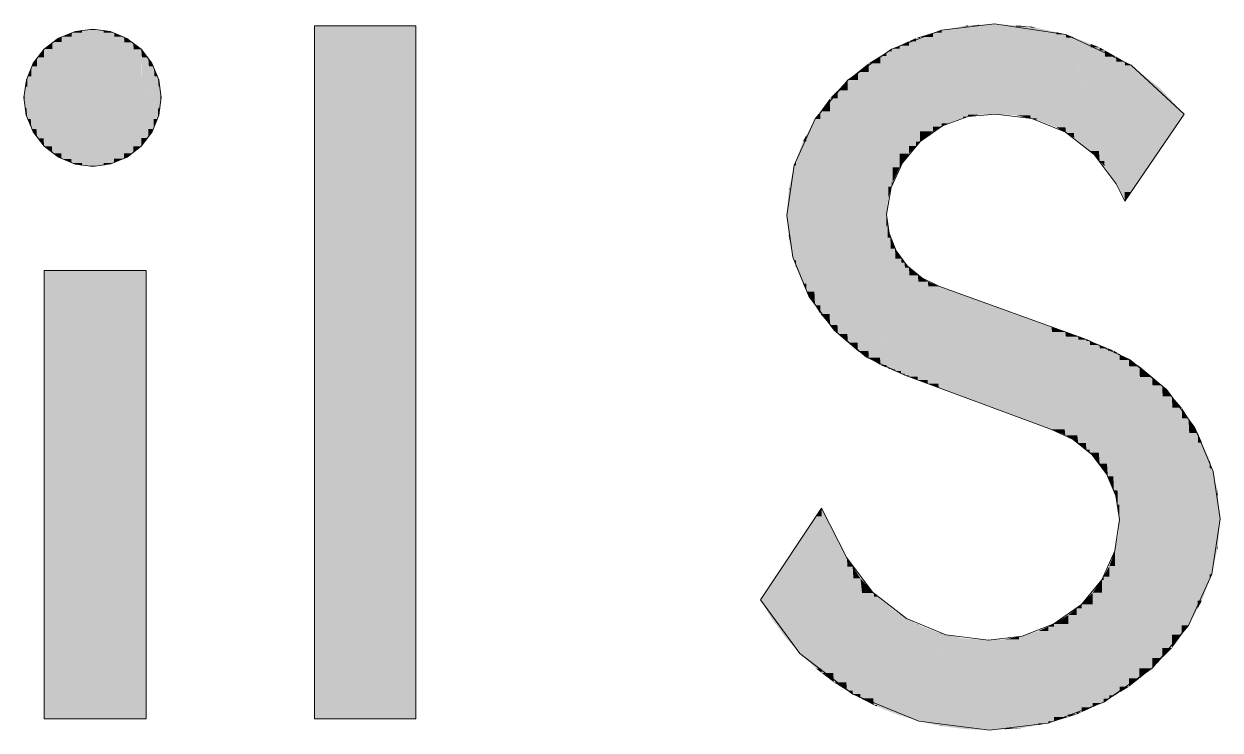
# Model space of a CAD drawing. Extents: x -1 to 1342, y -35 to 723.
# Drawn here: x 1233.216 to 1236.718, y 276.813 to 278.88 of the extents above; entities that cross this region are included whole.
import ezdxf

# ---------------------------------------------------------------- set-up
doc = ezdxf.new("R2010")
doc.units = 0
doc.layers.get('0').update_dxf_attribs({"lineweight": 18})
doc.layers.add('P11_Plankopf_Ausführung_AF_4_800 Plankopf', color=7, linetype='Continuous', lineweight=25)

# ---------------------------------------------------------------- blocks, each defined once
blk = doc.blocks.new('Referenz-A0SKLQSHLL', base_point=(1054.4775, 131.3883))
at = {"layer": 'P11_Plankopf_Ausführung_AF_4_800 Plankopf', "color": 0, "linetype": 'Continuous', "lineweight": 13, "ltscale": 16.9}
for p, q in [((1234.3637, 278.8746), (1234.067, 278.8746)), ((1234.067, 278.8746), (1234.067, 276.8465)), ((1234.3637, 276.8465), (1234.3637, 278.8746)), ((1236.0581, 278.8799), (1235.9026, 278.8617)), ((1236.2669, 278.8493), (1236.0581, 278.8799)), ((1233.3179, 278.838), (1233.2761, 278.8064)), ((1233.3664, 278.8578), (1233.3179, 278.838)), ((1233.4184, 278.8642), (1233.3664, 278.8578)), ((1233.47, 278.8575), (1233.4184, 278.8642)), ((1233.5181, 278.8376), (1233.47, 278.8575)), ((1233.5594, 278.8059), (1233.5181, 278.8376)), ((1235.9026, 278.8617), (1235.7562, 278.8059)), ((1236.4575, 278.7588), (1236.2669, 278.8493)), ((1233.2761, 278.8064), (1233.2439, 278.7651)), ((1233.5912, 278.7647), (1233.5594, 278.8059)), ((1235.7562, 278.8059), (1235.628, 278.7158)), ((1233.2439, 278.7651), (1233.2235, 278.7168)), ((1233.6111, 278.7166), (1233.5912, 278.7647)), ((1236.613, 278.6162), (1236.4575, 278.7588)), ((1233.2235, 278.7168), (1233.2164, 278.665)), ((1233.618, 278.665), (1233.6111, 278.7166)), ((1235.628, 278.7158), (1235.5323, 278.6021)), ((1233.2164, 278.665), (1233.2232, 278.6127)), ((1233.6115, 278.6129), (1233.618, 278.665)), ((1233.2232, 278.6127), (1233.2434, 278.564)), ((1233.5917, 278.5644), (1233.6115, 278.6129)), ((1235.5323, 278.6021), (1235.4712, 278.4666)), ((1235.9807, 278.6091), (1235.9054, 278.5815)), ((1236.0605, 278.6162), (1235.9807, 278.6091)), ((1236.1665, 278.6036), (1236.0605, 278.6162)), ((1236.2653, 278.5631), (1236.1665, 278.6036)), ((1236.439, 278.3608), (1236.613, 278.6162)), ((1233.2434, 278.564), (1233.2755, 278.5221)), ((1233.56, 278.5226), (1233.5917, 278.5644)), ((1235.9054, 278.5815), (1235.8398, 278.5354)), ((1236.3497, 278.4975), (1236.2653, 278.5631)), ((1233.2755, 278.5221), (1233.3174, 278.49)), ((1233.5186, 278.4905), (1233.56, 278.5226)), ((1235.8398, 278.5354), (1235.7885, 278.4739)), ((1233.3174, 278.49), (1233.3661, 278.4698)), ((1233.4703, 278.4701), (1233.5186, 278.4905)), ((1236.4134, 278.4119), (1236.3497, 278.4975)), ((1233.3661, 278.4698), (1233.4184, 278.463)), ((1233.4184, 278.463), (1233.4703, 278.4701)), ((1235.4712, 278.4666), (1235.4494, 278.3195)), ((1235.7885, 278.4739), (1235.7547, 278.4012)), ((1235.7547, 278.4012), (1235.741, 278.3223)), ((1236.4134, 278.4119), (1236.439, 278.3608)), ((1235.4494, 278.3195), (1235.4674, 278.1973)), ((1235.741, 278.3223), (1235.7488, 278.2676)), ((1235.7488, 278.2676), (1235.7696, 278.2164)), ((1235.7696, 278.2164), (1235.8022, 278.1719)), ((1235.4674, 278.1973), (1235.5145, 278.083)), ((1235.8022, 278.1719), (1235.8446, 278.1365)), ((1233.5744, 278.1584), (1233.2752, 278.1584)), ((1233.2752, 278.1584), (1233.2752, 276.8464)), ((1233.5744, 276.8464), (1233.5744, 278.1584)), ((1235.8446, 278.1365), (1235.8943, 278.1124)), ((1236.3266, 277.9564), (1235.8943, 278.1124)), ((1235.5145, 278.083), (1235.5879, 277.9836)), ((1235.5879, 277.9836), (1235.6832, 277.905)), ((1236.4528, 277.8977), (1236.3266, 277.9564)), ((1235.6832, 277.905), (1235.7948, 277.8518)), ((1236.5609, 277.81), (1236.4528, 277.8977)), ((1235.7948, 277.8518), (1236.2244, 277.6931)), ((1236.6442, 277.6984), (1236.5609, 277.81)), ((1236.288, 277.6636), (1236.2244, 277.6931)), ((1236.6976, 277.5699), (1236.6442, 277.6984)), ((1236.3426, 277.6195), (1236.288, 277.6636)), ((1236.385, 277.5636), (1236.3426, 277.6195)), ((1236.4125, 277.499), (1236.385, 277.5636)), ((1236.718, 277.4321), (1236.6976, 277.5699)), ((1236.4236, 277.4297), (1236.4125, 277.499)), ((1235.5516, 277.4628), (1235.3727, 277.1943)), ((1235.6258, 277.3173), (1235.5516, 277.4628)), ((1236.41, 277.3377), (1236.4236, 277.4297)), ((1236.6936, 277.2695), (1236.718, 277.4321)), ((1236.372, 277.2528), (1236.41, 277.3377)), ((1235.6258, 277.3173), (1235.7007, 277.2168)), ((1236.6256, 277.1198), (1236.6936, 277.2695)), ((1236.3125, 277.1814), (1236.372, 277.2528)), ((1235.3727, 277.1943), (1235.4881, 277.0374)), ((1235.7007, 277.2168), (1235.7997, 277.1399)), ((1236.2314, 277.124), (1236.3125, 277.1814)), ((1235.7997, 277.1399), (1235.9156, 277.092)), ((1236.1387, 277.0884), (1236.2314, 277.124)), ((1236.5194, 276.9943), (1236.6256, 277.1198)), ((1235.9156, 277.092), (1236.0401, 277.0768)), ((1236.0401, 277.0768), (1236.1387, 277.0884)), ((1235.4881, 277.0374), (1235.6425, 276.9186)), ((1236.3772, 276.8951), (1236.5194, 276.9943)), ((1235.6425, 276.9186), (1235.8357, 276.8397)), ((1236.215, 276.8335), (1236.3772, 276.8951)), ((1233.2752, 276.8464), (1233.5744, 276.8464)), ((1234.067, 276.8465), (1234.3637, 276.8465)), ((1235.8357, 276.8397), (1236.0428, 276.8135)), ((1236.0428, 276.8135), (1236.215, 276.8335))]:
    blk.add_line(p, q, dxfattribs=at)
at = {"layer": 'P11_Plankopf_Ausführung_AF_4_800 Plankopf', "color": 0, "linetype": 'Continuous', "lineweight": 0, "ltscale": 0.0169}
for points in [[(1234.067, 276.8465), (1234.3637, 276.8465), (1234.067, 278.8746)], [(1234.3637, 276.8465), (1234.3637, 278.8746), (1234.067, 278.8746)], [(1235.9651, 278.8648), (1235.9198, 278.8648), (1235.9651, 278.873)], [(1235.9798, 278.873), (1235.9651, 278.873), (1235.9798, 278.8756)], [(1235.9798, 278.6081), (1235.9651, 278.6081), (1235.9651, 278.873)], [(1235.9798, 278.6081), (1235.9798, 278.873), (1235.9651, 278.873)], [(1236.0124, 278.8756), (1235.9798, 278.8756), (1236.0124, 278.8774)], [(1236.0124, 278.6145), (1235.9798, 278.6145), (1235.9798, 278.8756)], [(1236.0124, 278.6145), (1236.0124, 278.8756), (1235.9798, 278.8756)], [(1236.0581, 278.8774), (1236.0124, 278.8774), (1236.0581, 278.8799)], [(1236.0581, 278.6162), (1236.0124, 278.6162), (1236.0124, 278.8774)], [(1236.0581, 278.6162), (1236.0581, 278.8774), (1236.0124, 278.8774)], [(1236.0605, 278.6162), (1236.0581, 278.6162), (1236.0581, 278.8799)], [(1236.0605, 278.8797), (1236.0581, 278.8797), (1236.0581, 278.8799)], [(1236.0605, 278.6162), (1236.0605, 278.8797), (1236.0581, 278.8797)], [(1236.1207, 278.6162), (1236.0605, 278.6162), (1236.0605, 278.8797)], [(1236.1215, 278.8754), (1236.0615, 278.8754), (1236.0605, 278.8797)], [(1236.1215, 278.6125), (1236.1215, 278.8754), (1236.0615, 278.8754)], [(1236.1622, 278.6125), (1236.1215, 278.6125), (1236.1215, 278.8754)], [(1236.1636, 278.8724), (1236.122, 278.8724), (1236.1215, 278.8754)], [(1236.1636, 278.6033), (1236.1636, 278.8724), (1236.122, 278.8724)], [(1236.181, 278.6033), (1236.1636, 278.6033), (1236.1636, 278.8724)], [(1236.1813, 278.8685), (1236.1639, 278.8685), (1236.1636, 278.8724)], [(1233.3267, 278.8267), (1233.3002, 278.8267), (1233.3267, 278.8427)], [(1233.3271, 278.8427), (1233.3267, 278.8427), (1233.3271, 278.843)], [(1233.3271, 278.485), (1233.3267, 278.485), (1233.3267, 278.8427)], [(1233.3271, 278.4848), (1233.3271, 278.8427), (1233.3267, 278.8427)], [(1233.3559, 278.843), (1233.3271, 278.843), (1233.3559, 278.8547)], [(1233.355, 278.4848), (1233.3271, 278.4848), (1233.3271, 278.843)], [(1233.3559, 278.4728), (1233.3559, 278.843), (1233.3271, 278.843)], [(1233.3563, 278.8547), (1233.3559, 278.8547), (1233.3563, 278.8548)], [(1233.3563, 278.4728), (1233.3559, 278.4728), (1233.3559, 278.8547)], [(1233.3563, 278.4728), (1233.3563, 278.8547), (1233.3559, 278.8547)], [(1233.3868, 278.8548), (1233.3563, 278.8548), (1233.3868, 278.8619)], [(1233.3862, 278.4728), (1233.3563, 278.4728), (1233.3563, 278.8548)], [(1233.3868, 278.4654), (1233.3868, 278.8548), (1233.3563, 278.8548)], [(1233.387, 278.8619), (1233.3868, 278.8619), (1233.387, 278.862)], [(1233.387, 278.4654), (1233.3868, 278.4654), (1233.3868, 278.8619)], [(1233.387, 278.4654), (1233.387, 278.8619), (1233.3868, 278.8619)], [(1233.4184, 278.862), (1233.387, 278.862), (1233.4184, 278.8642)], [(1233.4182, 278.4654), (1233.387, 278.4654), (1233.387, 278.862)], [(1233.4184, 278.463), (1233.4184, 278.862), (1233.387, 278.862)], [(1233.4496, 278.4656), (1233.4184, 278.4656), (1233.4184, 278.8642)], [(1233.4496, 278.8618), (1233.4186, 278.8618), (1233.4184, 278.8642)], [(1233.4496, 278.4656), (1233.4496, 278.8618), (1233.4186, 278.8618)], [(1233.4498, 278.4656), (1233.4496, 278.4656), (1233.4496, 278.8618)], [(1233.4498, 278.4656), (1233.4498, 278.8618), (1233.4496, 278.8618)], [(1233.4498, 278.8618), (1233.4496, 278.8618), (1233.4496, 278.8618)], [(1233.48, 278.4731), (1233.4498, 278.4731), (1233.4498, 278.8618)], [(1233.48, 278.8545), (1233.4503, 278.8545), (1233.4498, 278.8618)], [(1233.48, 278.4731), (1233.48, 278.8545), (1233.4503, 278.8545)], [(1233.4804, 278.4732), (1233.48, 278.4732), (1233.48, 278.8545)], [(1233.4804, 278.8544), (1233.48, 278.8544), (1233.48, 278.8545)], [(1233.4804, 278.4732), (1233.4804, 278.8544), (1233.48, 278.8544)], [(1233.5089, 278.4852), (1233.4804, 278.4852), (1233.4804, 278.8544)], [(1233.5089, 278.8426), (1233.4813, 278.8426), (1233.4804, 278.8544)], [(1233.5089, 278.4852), (1233.5089, 278.8426), (1233.4813, 278.8426)], [(1233.5094, 278.4854), (1233.5089, 278.4854), (1233.5089, 278.8426)], [(1233.5094, 278.8423), (1233.5089, 278.8423), (1233.5089, 278.8426)], [(1233.5094, 278.4854), (1233.5094, 278.8423), (1233.5089, 278.8423)], [(1233.5356, 278.5017), (1233.5094, 278.5017), (1233.5094, 278.8423)], [(1233.5356, 278.8263), (1233.5106, 278.8263), (1233.5094, 278.8423)], [(1235.8277, 278.829), (1235.8071, 278.829), (1235.8277, 278.8383)], [(1235.8398, 278.8383), (1235.8277, 278.8383), (1235.8398, 278.8421)], [(1235.8398, 278.5354), (1235.8277, 278.5354), (1235.8277, 278.8383)], [(1235.8398, 278.5354), (1235.8398, 278.8383), (1235.8277, 278.8383)], [(1235.8778, 278.8421), (1235.8398, 278.8421), (1235.8778, 278.8539)], [(1235.8778, 278.5652), (1235.8398, 278.5652), (1235.8398, 278.8421)], [(1235.8778, 278.5652), (1235.8778, 278.8421), (1235.8398, 278.8421)], [(1235.9026, 278.8539), (1235.8778, 278.8539), (1235.9026, 278.8617)], [(1235.9026, 278.579), (1235.8778, 278.579), (1235.8778, 278.8539)], [(1235.9026, 278.579), (1235.9026, 278.8539), (1235.8778, 278.8539)], [(1235.9198, 278.8617), (1235.9026, 278.8617), (1235.9198, 278.8648)], [(1235.9198, 278.5886), (1235.9026, 278.5886), (1235.9026, 278.8617)], [(1235.9198, 278.5886), (1235.9198, 278.8617), (1235.9026, 278.8617)], [(1235.9651, 278.6052), (1235.9198, 278.6052), (1235.9198, 278.8648)], [(1235.9651, 278.6052), (1235.9651, 278.8648), (1235.9198, 278.8648)], [(1236.1813, 278.5995), (1236.1813, 278.8685), (1236.1639, 278.8685)], [(1236.234, 278.5995), (1236.1813, 278.5995), (1236.1813, 278.8685)], [(1236.2383, 278.8557), (1236.1838, 278.8557), (1236.1813, 278.8685)], [(1236.2383, 278.5774), (1236.2383, 278.8557), (1236.1838, 278.8557)], [(1236.2653, 278.5774), (1236.2383, 278.5774), (1236.2383, 278.8557)], [(1236.2669, 278.8493), (1236.2389, 278.8493), (1236.2383, 278.8557)], [(1236.2669, 278.5608), (1236.2669, 278.8493), (1236.2389, 278.8493)], [(1236.2901, 278.5608), (1236.2669, 278.5608), (1236.2669, 278.8493)], [(1236.2912, 278.8399), (1236.2676, 278.8399), (1236.2669, 278.8493)], [(1236.2912, 278.5467), (1236.2912, 278.8399), (1236.2676, 278.8399)], [(1236.3333, 278.5467), (1236.2912, 278.5467), (1236.2912, 278.8399)], [(1236.3388, 278.8215), (1236.2939, 278.8215), (1236.2912, 278.8399)], [(1233.2755, 278.7826), (1233.2555, 278.7826), (1233.2755, 278.8058)], [(1233.2761, 278.8058), (1233.2755, 278.8058), (1233.2761, 278.8064)], [(1233.2761, 278.5221), (1233.2755, 278.5221), (1233.2755, 278.8058)], [(1233.2761, 278.5216), (1233.2761, 278.8058), (1233.2755, 278.8058)], [(1233.2996, 278.8064), (1233.2761, 278.8064), (1233.2996, 278.8263)], [(1233.2981, 278.5216), (1233.2761, 278.5216), (1233.2761, 278.8064)], [(1233.2996, 278.5015), (1233.2996, 278.8064), (1233.2761, 278.8064)], [(1233.3002, 278.8263), (1233.2996, 278.8263), (1233.3002, 278.8267)], [(1233.3002, 278.5015), (1233.2996, 278.5015), (1233.2996, 278.8263)], [(1233.3002, 278.5012), (1233.3002, 278.8263), (1233.2996, 278.8263)], [(1233.3254, 278.5012), (1233.3002, 278.5012), (1233.3002, 278.8267)], [(1233.3267, 278.485), (1233.3267, 278.8267), (1233.3002, 278.8267)], [(1233.5356, 278.5017), (1233.5356, 278.8263), (1233.5106, 278.8263)], [(1233.5362, 278.502), (1233.5356, 278.502), (1233.5356, 278.8263)], [(1233.5362, 278.8258), (1233.5356, 278.8258), (1233.5356, 278.8263)], [(1233.5362, 278.502), (1233.5362, 278.8258), (1233.5356, 278.8258)], [(1233.5594, 278.5221), (1233.5362, 278.5221), (1233.5362, 278.8258)], [(1233.5594, 278.8059), (1233.5377, 278.8059), (1233.5362, 278.8258)], [(1233.5594, 278.5221), (1233.5594, 278.8059), (1233.5377, 278.8059)], [(1233.56, 278.5226), (1233.5594, 278.5226), (1233.5594, 278.8059)], [(1233.56, 278.8053), (1233.5595, 278.8053), (1233.5594, 278.8059)], [(1233.56, 278.5226), (1233.56, 278.8053), (1233.5595, 278.8053)], [(1233.5798, 278.5461), (1233.56, 278.5461), (1233.56, 278.8053)], [(1233.5798, 278.7822), (1233.5618, 278.7822), (1233.56, 278.8053)], [(1235.7467, 278.7965), (1235.741, 278.7965), (1235.7467, 278.8)], [(1235.7562, 278.8), (1235.7467, 278.8), (1235.7562, 278.8059)], [(1235.7562, 278.4034), (1235.7467, 278.4034), (1235.7467, 278.8)], [(1235.7562, 278.4034), (1235.7562, 278.8), (1235.7467, 278.8)], [(1235.7599, 278.8059), (1235.7562, 278.8059), (1235.7599, 278.8075)], [(1235.7599, 278.4164), (1235.7562, 278.4164), (1235.7562, 278.8059)], [(1235.7599, 278.4164), (1235.7599, 278.8059), (1235.7562, 278.8059)], [(1235.7802, 278.8075), (1235.7599, 278.8075), (1235.7802, 278.8168)], [(1235.7802, 278.4601), (1235.7599, 278.4601), (1235.7599, 278.8075)], [(1235.7802, 278.4601), (1235.7802, 278.8075), (1235.7599, 278.8075)], [(1235.8071, 278.8168), (1235.7802, 278.8168), (1235.8071, 278.829)], [(1235.8071, 278.5001), (1235.7802, 278.5001), (1235.7802, 278.8168)], [(1235.8071, 278.5001), (1235.8071, 278.8168), (1235.7802, 278.8168)], [(1235.8277, 278.5223), (1235.8071, 278.5223), (1235.8071, 278.829)], [(1235.8277, 278.5223), (1235.8277, 278.829), (1235.8071, 278.829)], [(1236.3388, 278.5083), (1236.3388, 278.8215), (1236.2939, 278.8215)], [(1236.3632, 278.5083), (1236.3388, 278.5083), (1236.3388, 278.8215)], [(1236.3655, 278.8111), (1236.3396, 278.8111), (1236.3388, 278.8215)], [(1236.3655, 278.4787), (1236.3655, 278.8111), (1236.3396, 278.8111)], [(1236.3792, 278.4787), (1236.3655, 278.4787), (1236.3655, 278.8111)], [(1236.3798, 278.803), (1236.3659, 278.803), (1236.3655, 278.8111)], [(1236.3798, 278.463), (1236.3798, 278.803), (1236.3659, 278.803)], [(1236.409, 278.463), (1236.3798, 278.463), (1236.3798, 278.803)], [(1236.4134, 278.7839), (1236.3815, 278.7839), (1236.3798, 278.803)], [(1233.2549, 278.7559), (1233.2388, 278.7559), (1233.2549, 278.7818)], [(1233.2555, 278.7818), (1233.2549, 278.7818), (1233.2555, 278.7826)], [(1233.2555, 278.5462), (1233.2549, 278.5462), (1233.2549, 278.7818)], [(1233.2555, 278.5456), (1233.2555, 278.7818), (1233.2549, 278.7818)], [(1233.2737, 278.5456), (1233.2555, 278.5456), (1233.2555, 278.7826)], [(1233.2755, 278.5221), (1233.2755, 278.7826), (1233.2555, 278.7826)], [(1233.5798, 278.5461), (1233.5798, 278.7822), (1233.5618, 278.7822)], [(1233.5803, 278.5467), (1233.5798, 278.5467), (1233.5798, 278.7822)], [(1233.5803, 278.7813), (1233.5798, 278.7813), (1233.5798, 278.7822)], [(1233.5803, 278.5467), (1233.5803, 278.7813), (1233.5798, 278.7813)], [(1233.5962, 278.5729), (1233.5803, 278.5729), (1233.5803, 278.7813)], [(1233.5962, 278.7555), (1233.5823, 278.7555), (1233.5803, 278.7813)], [(1235.6893, 278.7395), (1235.6577, 278.7395), (1235.6893, 278.7648)], [(1235.7235, 278.7648), (1235.6893, 278.7648), (1235.7235, 278.7858)], [(1235.7227, 277.9029), (1235.6893, 277.9029), (1235.6893, 278.7648)], [(1235.7235, 277.8819), (1235.7235, 278.7648), (1235.6893, 278.7648)], [(1235.741, 278.7858), (1235.7235, 278.7858), (1235.741, 278.7965)], [(1235.7408, 277.8819), (1235.7235, 277.8819), (1235.7235, 278.7858)], [(1235.741, 277.8745), (1235.741, 278.7858), (1235.7235, 278.7858)], [(1235.7467, 278.3701), (1235.741, 278.3701), (1235.741, 278.7965)], [(1235.7467, 278.3701), (1235.7467, 278.7965), (1235.741, 278.7965)], [(1236.4134, 278.4119), (1236.4134, 278.7839), (1236.3815, 278.7839)], [(1236.4359, 278.4119), (1236.4134, 278.4119), (1236.4134, 278.7839)], [(1236.439, 278.7693), (1236.4143, 278.7693), (1236.4134, 278.7839)], [(1236.439, 278.3608), (1236.439, 278.7693), (1236.4143, 278.7693)], [(1236.4575, 278.3879), (1236.439, 278.3879), (1236.439, 278.7693)], [(1236.4575, 278.7588), (1236.4395, 278.7588), (1236.439, 278.7693)], [(1233.2384, 278.7269), (1233.2266, 278.7269), (1233.2384, 278.7548)], [(1233.2388, 278.7548), (1233.2384, 278.7548), (1233.2388, 278.7559)], [(1233.2388, 278.5733), (1233.2384, 278.5733), (1233.2384, 278.7548)], [(1233.2388, 278.5725), (1233.2388, 278.7548), (1233.2384, 278.7548)], [(1233.2529, 278.5725), (1233.2388, 278.5725), (1233.2388, 278.7559)], [(1233.2549, 278.5462), (1233.2549, 278.7559), (1233.2388, 278.7559)], [(1233.5962, 278.5729), (1233.5962, 278.7555), (1233.5823, 278.7555)], [(1233.5966, 278.5737), (1233.5962, 278.5737), (1233.5962, 278.7555)], [(1233.5966, 278.7544), (1233.5962, 278.7544), (1233.5962, 278.7555)], [(1233.5966, 278.5737), (1233.5966, 278.7544), (1233.5962, 278.7544)], [(1233.6082, 278.602), (1233.5966, 278.602), (1233.5966, 278.7544)], [(1233.6082, 278.7266), (1233.5987, 278.7266), (1233.5966, 278.7544)], [(1235.6577, 278.7158), (1235.628, 278.7158), (1235.6577, 278.7395)], [(1235.6886, 277.9224), (1235.6577, 277.9224), (1235.6577, 278.7395)], [(1235.6893, 277.9029), (1235.6893, 278.7395), (1235.6577, 278.7395)], [(1236.4575, 278.3879), (1236.4575, 278.7588), (1236.4395, 278.7588)], [(1236.5406, 278.5099), (1236.4575, 278.5099), (1236.4575, 278.7588)], [(1236.5406, 278.6933), (1236.4793, 278.6933), (1236.4575, 278.7588)], [(1233.2188, 278.665), (1233.2164, 278.665), (1233.2188, 278.694)], [(1233.219, 278.694), (1233.2188, 278.694), (1233.219, 278.6963)], [(1233.219, 278.6334), (1233.2188, 278.6334), (1233.2188, 278.694)], [(1233.219, 278.6325), (1233.219, 278.694), (1233.2188, 278.694)], [(1233.2262, 278.6963), (1233.219, 278.6963), (1233.2262, 278.7255)], [(1233.2239, 278.6325), (1233.219, 278.6325), (1233.219, 278.6963)], [(1233.2262, 278.6025), (1233.2262, 278.6963), (1233.219, 278.6963)], [(1233.2266, 278.7255), (1233.2262, 278.7255), (1233.2266, 278.7269)], [(1233.2266, 278.6025), (1233.2262, 278.6025), (1233.2262, 278.7255)], [(1233.2266, 278.6017), (1233.2266, 278.7255), (1233.2262, 278.7255)], [(1233.2362, 278.6017), (1233.2266, 278.6017), (1233.2266, 278.7269)], [(1233.2384, 278.5733), (1233.2384, 278.7269), (1233.2266, 278.7269)], [(1233.6082, 278.602), (1233.6082, 278.7266), (1233.5987, 278.7266)], [(1233.6085, 278.6028), (1233.6082, 278.6028), (1233.6082, 278.7266)], [(1233.6085, 278.7251), (1233.6082, 278.7251), (1233.6082, 278.7266)], [(1233.6085, 278.6028), (1233.6085, 278.7251), (1233.6082, 278.7251)], [(1233.6155, 278.6327), (1233.6085, 278.6327), (1233.6085, 278.7251)], [(1233.6155, 278.6962), (1233.6107, 278.6962), (1233.6085, 278.7251)], [(1233.6155, 278.6327), (1233.6155, 278.6962), (1233.6107, 278.6962)], [(1233.6157, 278.6335), (1233.6155, 278.6335), (1233.6155, 278.6962)], [(1233.6157, 278.6937), (1233.6155, 278.6937), (1233.6155, 278.6962)], [(1235.628, 278.6855), (1235.5988, 278.6855), (1235.628, 278.7158)], [(1235.6567, 277.9476), (1235.628, 277.9476), (1235.628, 278.7158)], [(1235.6577, 277.9224), (1235.6577, 278.7158), (1235.628, 278.7158)], [(1233.2188, 278.6334), (1233.2188, 278.665), (1233.2164, 278.665)], [(1233.6157, 278.6335), (1233.6157, 278.6937), (1233.6155, 278.6937)], [(1233.618, 278.665), (1233.6157, 278.665), (1233.6157, 278.6937)], [(1233.6157, 278.6335), (1233.618, 278.665), (1233.6157, 278.665)], [(1235.5763, 278.6238), (1235.5482, 278.6238), (1235.5763, 278.6623)], [(1235.5988, 278.6623), (1235.5763, 278.6623), (1235.5988, 278.6855)], [(1235.5979, 277.9986), (1235.5763, 277.9986), (1235.5763, 278.6623)], [(1235.5988, 277.9726), (1235.5988, 278.6623), (1235.5763, 278.6623)], [(1235.627, 277.9726), (1235.5988, 277.9726), (1235.5988, 278.6855)], [(1235.628, 277.9476), (1235.628, 278.6855), (1235.5988, 278.6855)], [(1236.5406, 278.5099), (1236.5406, 278.6933), (1236.4793, 278.6933)], [(1236.613, 278.6162), (1236.5406, 278.6162), (1236.5406, 278.6933)], [(1233.219, 278.6325), (1233.219, 278.6334), (1233.2188, 278.6334)], [(1233.2262, 278.6025), (1233.2239, 278.6325), (1233.219, 278.6325)], [(1233.6085, 278.6028), (1233.6155, 278.6327), (1233.6085, 278.6327)], [(1233.6155, 278.6327), (1233.6157, 278.6335), (1233.6155, 278.6335)], [(1235.5482, 278.6021), (1235.5323, 278.6021), (1235.5482, 278.6238)], [(1235.5748, 278.0311), (1235.5482, 278.0311), (1235.5482, 278.6238)], [(1235.5763, 277.9986), (1235.5763, 278.6238), (1235.5482, 278.6238)], [(1233.2266, 278.6017), (1233.2266, 278.6025), (1233.2262, 278.6025)], [(1233.2384, 278.5733), (1233.2362, 278.6017), (1233.2266, 278.6017)], [(1233.5966, 278.5737), (1233.6082, 278.602), (1233.5966, 278.602)], [(1233.6082, 278.602), (1233.6085, 278.6028), (1233.6082, 278.6028)], [(1235.5323, 278.5551), (1235.5071, 278.5551), (1235.5323, 278.6021)], [(1235.5475, 278.0564), (1235.5323, 278.0564), (1235.5323, 278.6021)], [(1235.5482, 278.0311), (1235.5482, 278.6021), (1235.5323, 278.6021)], [(1235.9198, 278.5886), (1235.9651, 278.6052), (1235.9198, 278.6052)], [(1235.9651, 278.6052), (1235.9798, 278.6081), (1235.9651, 278.6081)], [(1235.9798, 278.6081), (1236.0124, 278.6145), (1235.9798, 278.6145)], [(1236.0124, 278.6145), (1236.0581, 278.6162), (1236.0124, 278.6162)], [(1236.0581, 278.6162), (1236.0605, 278.6162), (1236.0581, 278.6162)], [(1236.1215, 278.6125), (1236.1207, 278.6162), (1236.0605, 278.6162)], [(1236.1636, 278.6033), (1236.1622, 278.6125), (1236.1215, 278.6125)], [(1236.1813, 278.5995), (1236.181, 278.6033), (1236.1636, 278.6033)], [(1236.2383, 278.5774), (1236.234, 278.5995), (1236.1813, 278.5995)], [(1236.5406, 278.5099), (1236.613, 278.6162), (1236.5406, 278.6162)], [(1233.2388, 278.5725), (1233.2388, 278.5733), (1233.2384, 278.5733)], [(1233.2549, 278.5462), (1233.2529, 278.5725), (1233.2388, 278.5725)], [(1233.5803, 278.5467), (1233.5962, 278.5729), (1233.5803, 278.5729)], [(1233.5962, 278.5729), (1233.5966, 278.5737), (1233.5962, 278.5737)], [(1235.5071, 278.5364), (1235.4971, 278.5364), (1235.5071, 278.5551)], [(1235.5303, 278.0967), (1235.5071, 278.0967), (1235.5071, 278.5551)], [(1235.5323, 278.0564), (1235.5323, 278.5551), (1235.5071, 278.5551)], [(1235.8398, 278.5354), (1235.8778, 278.5652), (1235.8398, 278.5652)], [(1235.8778, 278.5652), (1235.9026, 278.579), (1235.8778, 278.579)], [(1235.9026, 278.579), (1235.9198, 278.5886), (1235.9026, 278.5886)], [(1236.2669, 278.5608), (1236.2653, 278.5774), (1236.2383, 278.5774)], [(1236.2912, 278.5467), (1236.2901, 278.5608), (1236.2669, 278.5608)], [(1233.2555, 278.5456), (1233.2555, 278.5462), (1233.2549, 278.5462)], [(1233.2755, 278.5221), (1233.2737, 278.5456), (1233.2555, 278.5456)], [(1233.2761, 278.5216), (1233.2761, 278.5221), (1233.2755, 278.5221)], [(1233.2996, 278.5015), (1233.2981, 278.5216), (1233.2761, 278.5216)], [(1233.5362, 278.502), (1233.5594, 278.5221), (1233.5362, 278.5221)], [(1233.5594, 278.5221), (1233.56, 278.5226), (1233.5594, 278.5226)], [(1233.56, 278.5226), (1233.5798, 278.5461), (1233.56, 278.5461)], [(1233.5798, 278.5461), (1233.5803, 278.5467), (1233.5798, 278.5467)], [(1235.4971, 278.4808), (1235.4765, 278.4808), (1235.4971, 278.5364)], [(1235.5066, 278.1199), (1235.4971, 278.1199), (1235.4971, 278.5364)], [(1235.5071, 278.0967), (1235.5071, 278.5364), (1235.4971, 278.5364)], [(1235.8071, 278.5001), (1235.8277, 278.5223), (1235.8071, 278.5223)], [(1235.8277, 278.5223), (1235.8398, 278.5354), (1235.8277, 278.5354)], [(1236.3388, 278.5083), (1236.3333, 278.5467), (1236.2912, 278.5467)], [(1233.3002, 278.5012), (1233.3002, 278.5015), (1233.2996, 278.5015)], [(1233.3267, 278.485), (1233.3254, 278.5012), (1233.3002, 278.5012)], [(1233.3271, 278.4848), (1233.3271, 278.485), (1233.3267, 278.485)], [(1233.3559, 278.4728), (1233.355, 278.4848), (1233.3271, 278.4848)], [(1233.4804, 278.4732), (1233.5089, 278.4852), (1233.4804, 278.4852)], [(1233.5089, 278.4852), (1233.5094, 278.4854), (1233.5089, 278.4854)], [(1233.5094, 278.4854), (1233.5356, 278.5017), (1233.5094, 278.5017)], [(1233.5356, 278.5017), (1233.5362, 278.502), (1233.5356, 278.502)], [(1235.7802, 278.4601), (1235.8071, 278.5001), (1235.7802, 278.5001)], [(1236.3655, 278.4787), (1236.3632, 278.5083), (1236.3388, 278.5083)], [(1236.4575, 278.3879), (1236.5406, 278.5099), (1236.4575, 278.5099)], [(1233.3563, 278.4728), (1233.3563, 278.4728), (1233.3559, 278.4728)], [(1233.3868, 278.4654), (1233.3862, 278.4728), (1233.3563, 278.4728)], [(1233.387, 278.4654), (1233.387, 278.4654), (1233.3868, 278.4654)], [(1233.4184, 278.463), (1233.4182, 278.4654), (1233.387, 278.4654)], [(1233.4184, 278.463), (1233.4496, 278.4656), (1233.4184, 278.4656)], [(1233.4496, 278.4656), (1233.4498, 278.4656), (1233.4496, 278.4656)], [(1233.4498, 278.4656), (1233.48, 278.4731), (1233.4498, 278.4731)], [(1233.48, 278.4731), (1233.4804, 278.4732), (1233.48, 278.4732)], [(1235.4712, 278.4024), (1235.4571, 278.4024), (1235.4712, 278.4666)], [(1235.4765, 278.4666), (1235.4712, 278.4666), (1235.4765, 278.4808)], [(1235.4762, 278.1881), (1235.4712, 278.1881), (1235.4712, 278.4666)], [(1235.4765, 278.1677), (1235.4765, 278.4666), (1235.4712, 278.4666)], [(1235.4944, 278.1677), (1235.4765, 278.1677), (1235.4765, 278.4808)], [(1235.4971, 278.1199), (1235.4971, 278.4808), (1235.4765, 278.4808)], [(1235.7599, 278.4164), (1235.7802, 278.4601), (1235.7599, 278.4601)], [(1236.3798, 278.463), (1236.3792, 278.4787), (1236.3655, 278.4787)], [(1236.4134, 278.4119), (1236.409, 278.463), (1236.3798, 278.463)], [(1235.7562, 278.4034), (1235.7599, 278.4164), (1235.7562, 278.4164)], [(1235.4552, 278.3195), (1235.4494, 278.3195), (1235.4552, 278.3938)], [(1235.4571, 278.3938), (1235.4552, 278.3938), (1235.4571, 278.4024)], [(1235.4569, 278.2614), (1235.4552, 278.2614), (1235.4552, 278.3938)], [(1235.4571, 278.2426), (1235.4571, 278.3938), (1235.4552, 278.3938)], [(1235.4677, 278.2426), (1235.4571, 278.2426), (1235.4571, 278.4024)], [(1235.4712, 278.1881), (1235.4712, 278.4024), (1235.4571, 278.4024)], [(1235.7467, 278.3701), (1235.7562, 278.4034), (1235.7467, 278.4034)], [(1236.439, 278.3608), (1236.4359, 278.4119), (1236.4134, 278.4119)], [(1236.439, 278.3608), (1236.4575, 278.3879), (1236.439, 278.3879)], [(1235.741, 278.3223), (1235.7467, 278.3701), (1235.741, 278.3701)], [(1235.4552, 278.2614), (1235.4552, 278.3195), (1235.4494, 278.3195)], [(1235.7443, 277.8745), (1235.741, 277.8745), (1235.741, 278.3223)], [(1235.7443, 278.2879), (1235.7412, 278.2879), (1235.741, 278.3223)], [(1235.7443, 277.8731), (1235.7443, 278.2879), (1235.7412, 278.2879)], [(1235.7527, 277.8731), (1235.7443, 277.8731), (1235.7443, 278.2879)], [(1235.7528, 278.2544), (1235.745, 278.2544), (1235.7443, 278.2879)], [(1235.4571, 278.2426), (1235.4569, 278.2614), (1235.4552, 278.2614)], [(1235.4712, 278.1881), (1235.4677, 278.2426), (1235.4571, 278.2426)], [(1235.7528, 277.8695), (1235.7528, 278.2544), (1235.745, 278.2544)], [(1235.7661, 277.8695), (1235.7528, 277.8695), (1235.7528, 278.2544)], [(1235.7663, 278.2225), (1235.7539, 278.2225), (1235.7528, 278.2544)], [(1235.7663, 277.8638), (1235.7663, 278.2225), (1235.7539, 278.2225)], [(1235.7841, 277.8638), (1235.7663, 277.8638), (1235.7663, 278.2225)], [(1235.7845, 278.1932), (1235.7678, 278.1932), (1235.7663, 278.2225)], [(1235.4765, 278.1677), (1235.4762, 278.1881), (1235.4712, 278.1881)], [(1235.7845, 277.8562), (1235.7845, 278.1932), (1235.7678, 278.1932)], [(1235.7947, 277.8562), (1235.7845, 277.8562), (1235.7845, 278.1932)], [(1235.7948, 278.1811), (1235.7849, 278.1811), (1235.7845, 278.1932)], [(1235.7948, 277.8518), (1235.7948, 278.1811), (1235.7849, 278.1811)], [(1235.8068, 277.8518), (1235.7948, 277.8518), (1235.7948, 278.1811)], [(1235.807, 278.1669), (1235.7953, 278.1669), (1235.7948, 278.1811)], [(1233.2752, 276.8464), (1233.5744, 276.8464), (1233.2752, 278.1584)], [(1233.5744, 276.8464), (1233.5744, 278.1584), (1233.2752, 278.1584)], [(1235.4971, 278.1199), (1235.4944, 278.1677), (1235.4765, 278.1677)], [(1235.807, 277.8473), (1235.807, 278.1669), (1235.7953, 278.1669)], [(1235.8324, 277.8473), (1235.807, 277.8473), (1235.807, 278.1669)], [(1235.8332, 278.1443), (1235.8088, 278.1443), (1235.807, 278.1669)], [(1235.8332, 277.8376), (1235.8332, 278.1443), (1235.8088, 278.1443)], [(1235.8615, 277.8376), (1235.8332, 277.8376), (1235.8332, 278.1443)], [(1235.8625, 278.126), (1235.8349, 278.126), (1235.8332, 278.1443)], [(1235.5071, 278.0967), (1235.5066, 278.1199), (1235.4971, 278.1199)], [(1235.8625, 277.8268), (1235.8625, 278.126), (1235.8349, 278.126)], [(1235.8931, 277.8268), (1235.8625, 277.8268), (1235.8625, 278.126)], [(1235.8943, 278.1124), (1235.8639, 278.1124), (1235.8625, 278.126)], [(1235.8943, 277.8151), (1235.8943, 278.1124), (1235.8639, 278.1124)], [(1236.1283, 277.8151), (1235.8943, 277.8151), (1235.8943, 278.1124)], [(1236.2244, 277.9933), (1235.988, 277.9933), (1235.8943, 278.1124)], [(1235.5323, 278.0564), (1235.5303, 278.0967), (1235.5071, 278.0967)], [(1235.5482, 278.0311), (1235.5475, 278.0564), (1235.5323, 278.0564)], [(1235.5763, 277.9986), (1235.5748, 278.0311), (1235.5482, 278.0311)], [(1235.5988, 277.9726), (1235.5979, 277.9986), (1235.5763, 277.9986)], [(1235.628, 277.9476), (1235.627, 277.9726), (1235.5988, 277.9726)], [(1236.2244, 277.6931), (1236.2244, 277.9933), (1235.988, 277.9933)], [(1236.2629, 277.6931), (1236.2244, 277.6931), (1236.2244, 277.9933)], [(1236.265, 277.9786), (1236.2262, 277.9786), (1236.2244, 277.9933)], [(1236.265, 277.6764), (1236.265, 277.9786), (1236.2262, 277.9786)], [(1236.3, 277.6764), (1236.265, 277.6764), (1236.265, 277.9786)], [(1236.3027, 277.965), (1236.2666, 277.965), (1236.265, 277.9786)], [(1236.3027, 277.6538), (1236.3027, 277.965), (1236.2666, 277.965)], [(1236.3251, 277.6538), (1236.3027, 277.6538), (1236.3027, 277.965)], [(1236.3266, 277.9564), (1236.3033, 277.9564), (1236.3027, 277.965)], [(1235.6577, 277.9224), (1235.6567, 277.9476), (1235.628, 277.9476)], [(1236.3266, 277.6339), (1236.3266, 277.9564), (1236.3033, 277.9564)], [(1236.3362, 277.6339), (1236.3266, 277.6339), (1236.3266, 277.9564)], [(1236.3364, 277.9524), (1236.3267, 277.9524), (1236.3266, 277.9564)], [(1236.3364, 277.6257), (1236.3364, 277.9524), (1236.3267, 277.9524)], [(1236.3629, 277.6257), (1236.3364, 277.6257), (1236.3364, 277.9524)], [(1236.3655, 277.9404), (1236.3374, 277.9404), (1236.3364, 277.9524)], [(1236.3655, 277.5928), (1236.3655, 277.9404), (1236.3374, 277.9404)], [(1236.387, 277.5928), (1236.3655, 277.5928), (1236.3655, 277.9404)], [(1236.3893, 277.9307), (1236.3661, 277.9307), (1236.3655, 277.9404)], [(1236.3893, 277.5559), (1236.3893, 277.9307), (1236.3661, 277.9307)], [(1236.4054, 277.5559), (1236.3893, 277.5559), (1236.3893, 277.9307)], [(1236.4071, 277.9234), (1236.3896, 277.9234), (1236.3893, 277.9307)], [(1235.6893, 277.9029), (1235.6886, 277.9224), (1235.6577, 277.9224)], [(1235.7235, 277.8819), (1235.7227, 277.9029), (1235.6893, 277.9029)], [(1236.4071, 277.5158), (1236.4071, 277.9234), (1236.3896, 277.9234)], [(1236.4072, 277.5158), (1236.4071, 277.5158), (1236.4071, 277.9234)], [(1236.4072, 277.5155), (1236.4072, 277.9234), (1236.4071, 277.9234)], [(1236.4072, 277.9234), (1236.4071, 277.9234), (1236.4071, 277.9234)], [(1236.4176, 277.5155), (1236.4072, 277.5155), (1236.4072, 277.9234)], [(1236.4187, 277.9165), (1236.4074, 277.9165), (1236.4072, 277.9234)], [(1236.4187, 277.4734), (1236.4187, 277.9165), (1236.4074, 277.9165)], [(1236.4232, 277.4734), (1236.4187, 277.4734), (1236.4187, 277.9165)], [(1236.4236, 277.9135), (1236.4187, 277.9135), (1236.4187, 277.9165)], [(1236.4236, 277.4297), (1236.4236, 277.9135), (1236.4187, 277.9135)], [(1236.4513, 276.9403), (1236.4236, 276.9403), (1236.4236, 277.9135)], [(1236.4513, 277.8968), (1236.4241, 277.8968), (1236.4236, 277.9135)], [(1236.4513, 276.9403), (1236.4513, 277.8968), (1236.4241, 277.8968)], [(1236.4818, 276.9645), (1236.4513, 276.9645), (1236.4513, 277.8968)], [(1236.4818, 277.8783), (1236.4519, 277.8783), (1236.4513, 277.8968)], [(1235.741, 277.8745), (1235.7408, 277.8819), (1235.7235, 277.8819)], [(1235.7443, 277.8731), (1235.7443, 277.8745), (1235.741, 277.8745)], [(1235.7528, 277.8695), (1235.7527, 277.8731), (1235.7443, 277.8731)], [(1235.7663, 277.8638), (1235.7661, 277.8695), (1235.7528, 277.8695)], [(1235.7845, 277.8562), (1235.7841, 277.8638), (1235.7663, 277.8638)], [(1235.7948, 277.8518), (1235.7947, 277.8562), (1235.7845, 277.8562)], [(1236.4818, 276.9645), (1236.4818, 277.8783), (1236.4519, 277.8783)], [(1236.5194, 276.9943), (1236.4818, 276.9943), (1236.4818, 277.8783)], [(1236.5194, 277.8469), (1236.4832, 277.8469), (1236.4818, 277.8783)], [(1235.807, 277.8473), (1235.8068, 277.8518), (1235.7948, 277.8518)], [(1235.8332, 277.8376), (1235.8324, 277.8473), (1235.807, 277.8473)], [(1235.8625, 277.8268), (1235.8615, 277.8376), (1235.8332, 277.8376)], [(1235.8943, 277.8151), (1235.8931, 277.8268), (1235.8625, 277.8268)], [(1236.5194, 276.9943), (1236.5194, 277.8469), (1236.4832, 277.8469)], [(1236.5486, 277.0243), (1236.5194, 277.0243), (1236.5194, 277.8469)], [(1236.5486, 277.8224), (1236.5202, 277.8224), (1236.5194, 277.8469)], [(1236.5486, 277.0243), (1236.5486, 277.8224), (1236.5202, 277.8224)], [(1236.5769, 277.0533), (1236.5486, 277.0533), (1236.5486, 277.8224)], [(1236.5769, 277.7901), (1236.5498, 277.7901), (1236.5486, 277.8224)], [(1236.2244, 277.6931), (1236.1283, 277.8151), (1235.8943, 277.8151)], [(1236.5769, 277.0533), (1236.5769, 277.7901), (1236.5498, 277.7901)], [(1236.606, 277.093), (1236.5769, 277.093), (1236.5769, 277.7901)], [(1236.606, 277.7568), (1236.5783, 277.7568), (1236.5769, 277.7901)], [(1236.606, 277.093), (1236.606, 277.7568), (1236.5783, 277.7568)], [(1236.6256, 277.1198), (1236.606, 277.1198), (1236.606, 277.7568)], [(1236.6256, 277.7257), (1236.6069, 277.7257), (1236.606, 277.7568)], [(1236.6256, 277.1198), (1236.6256, 277.7257), (1236.6069, 277.7257)], [(1236.6526, 277.1696), (1236.6256, 277.1696), (1236.6256, 277.7257)], [(1236.6526, 277.6831), (1236.6277, 277.6831), (1236.6256, 277.7257)], [(1236.265, 277.6764), (1236.2629, 277.6931), (1236.2244, 277.6931)], [(1236.6526, 277.1696), (1236.6526, 277.6831), (1236.6277, 277.6831)], [(1236.6648, 277.1923), (1236.6526, 277.1923), (1236.6526, 277.6831)], [(1236.6648, 277.6549), (1236.6533, 277.6549), (1236.6526, 277.6831)], [(1236.3027, 277.6538), (1236.3, 277.6764), (1236.265, 277.6764)], [(1236.3266, 277.6339), (1236.3251, 277.6538), (1236.3027, 277.6538)], [(1236.6648, 277.1923), (1236.6648, 277.6549), (1236.6533, 277.6549)], [(1236.6873, 277.2526), (1236.6648, 277.2526), (1236.6648, 277.6549)], [(1236.6873, 277.6032), (1236.6677, 277.6032), (1236.6648, 277.6549)], [(1236.3364, 277.6257), (1236.3362, 277.6339), (1236.3266, 277.6339)], [(1236.3655, 277.5928), (1236.3629, 277.6257), (1236.3364, 277.6257)], [(1236.3893, 277.5559), (1236.387, 277.5928), (1236.3655, 277.5928)], [(1236.6873, 277.2526), (1236.6873, 277.6032), (1236.6677, 277.6032)], [(1236.6936, 277.2695), (1236.6873, 277.2695), (1236.6873, 277.6032)], [(1236.6936, 277.579), (1236.6877, 277.579), (1236.6873, 277.6032)], [(1236.6936, 277.2695), (1236.6936, 277.579), (1236.6877, 277.579)], [(1236.7092, 277.3402), (1236.6936, 277.3402), (1236.6936, 277.579)], [(1236.7092, 277.5188), (1236.6975, 277.5188), (1236.6936, 277.579)], [(1236.4071, 277.5158), (1236.4054, 277.5559), (1236.3893, 277.5559)], [(1236.4072, 277.5155), (1236.4072, 277.5158), (1236.4071, 277.5158)], [(1236.4187, 277.4734), (1236.4176, 277.5155), (1236.4072, 277.5155)], [(1236.7092, 277.3402), (1236.7092, 277.5188), (1236.6975, 277.5188)], [(1236.7114, 277.35), (1236.7092, 277.35), (1236.7092, 277.5188)], [(1236.7114, 277.4973), (1236.7095, 277.4973), (1236.7092, 277.5188)], [(1236.4236, 277.4297), (1236.4232, 277.4734), (1236.4187, 277.4734)], [(1236.7114, 277.35), (1236.7114, 277.4973), (1236.7095, 277.4973)], [(1236.718, 277.4321), (1236.7114, 277.4321), (1236.7114, 277.4973)], [(1235.5358, 277.3676), (1235.4881, 277.3676), (1235.5358, 277.4391)], [(1235.5516, 277.4391), (1235.5358, 277.4391), (1235.5516, 277.4628)], [(1235.5511, 276.993), (1235.5358, 276.993), (1235.5358, 277.4391)], [(1235.5516, 276.9809), (1235.5516, 277.4391), (1235.5358, 277.4391)], [(1235.5854, 276.9809), (1235.5516, 276.9809), (1235.5516, 277.4628)], [(1235.5874, 277.3926), (1235.5565, 277.3926), (1235.5516, 277.4628)], [(1236.4236, 277.3833), (1236.42, 277.3833), (1236.4236, 277.4297)], [(1236.7114, 277.35), (1236.718, 277.4321), (1236.7114, 277.4321)], [(1235.4881, 277.3026), (1235.4448, 277.3026), (1235.4881, 277.3676)], [(1235.5301, 277.0374), (1235.4881, 277.0374), (1235.4881, 277.3676)], [(1235.5358, 276.993), (1235.5358, 277.3676), (1235.4881, 277.3676)], [(1235.5874, 276.9533), (1235.5874, 277.3926), (1235.5565, 277.3926)], [(1235.6238, 276.9533), (1235.5874, 276.9533), (1235.5874, 277.3926)], [(1235.6258, 277.3173), (1235.5936, 277.3173), (1235.5874, 277.3926)], [(1236.42, 277.3377), (1236.41, 277.3377), (1236.42, 277.3833)], [(1236.4236, 276.9234), (1236.42, 276.9234), (1236.42, 277.3833)], [(1236.4236, 276.9234), (1236.4236, 277.3833), (1236.42, 277.3833)], [(1236.41, 277.294), (1236.3939, 277.294), (1236.41, 277.3377)], [(1236.42, 276.9212), (1236.41, 276.9212), (1236.41, 277.3377)], [(1236.42, 276.9212), (1236.42, 277.3377), (1236.41, 277.3377)], [(1236.6936, 277.2695), (1236.7092, 277.3402), (1236.6936, 277.3402)], [(1236.7092, 277.3402), (1236.7114, 277.35), (1236.7092, 277.35)], [(1235.4448, 277.2446), (1235.4062, 277.2446), (1235.4448, 277.3026)], [(1235.4802, 277.086), (1235.4448, 277.086), (1235.4448, 277.3026)], [(1235.4881, 277.0374), (1235.4881, 277.3026), (1235.4448, 277.3026)], [(1235.6258, 276.9291), (1235.6258, 277.3173), (1235.5936, 277.3173)], [(1235.642, 276.9291), (1235.6258, 276.9291), (1235.6258, 277.3173)], [(1235.6425, 277.2921), (1235.6269, 277.2921), (1235.6258, 277.3173)], [(1236.3939, 277.2625), (1236.3772, 277.2625), (1236.3939, 277.294)], [(1236.41, 276.9151), (1236.3939, 276.9151), (1236.3939, 277.294)], [(1236.41, 276.9151), (1236.41, 277.294), (1236.3939, 277.294)], [(1235.6425, 276.9186), (1235.6425, 277.2921), (1235.6269, 277.2921)], [(1235.6646, 276.9186), (1235.6425, 276.9186), (1235.6425, 277.2921)], [(1235.6653, 277.2574), (1235.6445, 277.2574), (1235.6425, 277.2921)], [(1236.3772, 277.2528), (1236.372, 277.2528), (1236.3772, 277.2625)], [(1236.3939, 276.9053), (1236.3772, 276.9053), (1236.3772, 277.2625)], [(1236.3939, 276.9053), (1236.3939, 277.2625), (1236.3772, 277.2625)], [(1236.6873, 277.2526), (1236.6936, 277.2695), (1236.6873, 277.2695)], [(1235.4062, 277.1943), (1235.3727, 277.1943), (1235.4062, 277.2446)], [(1235.432, 277.1385), (1235.4062, 277.1385), (1235.4062, 277.2446)], [(1235.4448, 277.086), (1235.4448, 277.2446), (1235.4062, 277.2446)], [(1235.6653, 276.9068), (1235.6653, 277.2574), (1235.6445, 277.2574)], [(1235.7024, 276.9068), (1235.6653, 276.9068), (1235.6653, 277.2574)], [(1235.7045, 277.2142), (1235.6699, 277.2142), (1235.6653, 277.2574)], [(1236.372, 277.2151), (1236.3447, 277.2151), (1236.372, 277.2528)], [(1236.3772, 276.8951), (1236.372, 276.8951), (1236.372, 277.2528)], [(1236.3772, 276.8951), (1236.3772, 277.2528), (1236.372, 277.2528)], [(1236.6648, 277.1923), (1236.6873, 277.2526), (1236.6648, 277.2526)], [(1235.4062, 277.1385), (1235.4062, 277.1943), (1235.3727, 277.1943)], [(1235.7045, 276.8867), (1235.7045, 277.2142), (1235.6699, 277.2142)], [(1235.7135, 276.8867), (1235.7045, 276.8867), (1235.7045, 277.2142)], [(1235.7136, 277.2042), (1235.7048, 277.2042), (1235.7045, 277.2142)], [(1235.7136, 276.883), (1235.7136, 277.2042), (1235.7048, 277.2042)], [(1235.7654, 276.883), (1235.7136, 276.883), (1235.7136, 277.2042)], [(1235.7691, 277.1593), (1235.7208, 277.1593), (1235.7136, 277.2042)], [(1236.3447, 277.1814), (1236.3125, 277.1814), (1236.3447, 277.2151)], [(1236.372, 276.8927), (1236.3447, 276.8927), (1236.3447, 277.2151)], [(1236.372, 276.8927), (1236.372, 277.2151), (1236.3447, 277.2151)], [(1236.6526, 277.1696), (1236.6648, 277.1923), (1236.6526, 277.1923)], [(1235.7691, 276.8603), (1235.7691, 277.1593), (1235.7208, 277.1593)], [(1235.7694, 276.8603), (1235.7691, 276.8603), (1235.7691, 277.1593)], [(1235.7694, 277.1591), (1235.7691, 277.1591), (1235.7691, 277.1593)], [(1235.7694, 276.8602), (1235.7694, 277.1591), (1235.7691, 277.1591)], [(1235.8277, 276.8602), (1235.7694, 276.8602), (1235.7694, 277.1591)], [(1235.8315, 277.123), (1235.7764, 277.123), (1235.7694, 277.1591)], [(1236.298, 277.1501), (1236.2737, 277.1501), (1236.298, 277.1697)], [(1236.3125, 277.1697), (1236.298, 277.1697), (1236.3125, 277.1814)], [(1236.3125, 276.8658), (1236.298, 276.8658), (1236.298, 277.1697)], [(1236.3125, 276.8658), (1236.3125, 277.1697), (1236.298, 277.1697)], [(1236.3447, 276.8804), (1236.3125, 276.8804), (1236.3125, 277.1814)], [(1236.3447, 276.8804), (1236.3447, 277.1814), (1236.3125, 277.1814)], [(1236.6256, 277.1198), (1236.6526, 277.1696), (1236.6256, 277.1696)], [(1235.4448, 277.086), (1235.432, 277.1385), (1235.4062, 277.1385)], [(1235.8315, 276.841), (1235.8315, 277.123), (1235.7764, 277.123)], [(1235.8357, 276.841), (1235.8315, 276.841), (1235.8315, 277.123)], [(1235.8357, 277.1214), (1235.8315, 277.1214), (1235.8315, 277.123)], [(1235.8357, 276.8397), (1235.8357, 277.1214), (1235.8315, 277.1214)], [(1235.8955, 276.8397), (1235.8357, 276.8397), (1235.8357, 277.1214)], [(1235.8983, 277.0969), (1235.8409, 277.0969), (1235.8357, 277.1214)], [(1236.2314, 277.1165), (1236.215, 277.1165), (1236.2314, 277.124)], [(1236.2737, 277.124), (1236.2314, 277.124), (1236.2737, 277.1501)], [(1236.2737, 276.8518), (1236.2314, 276.8518), (1236.2314, 277.124)], [(1236.2737, 276.8518), (1236.2737, 277.124), (1236.2314, 277.124)], [(1236.298, 276.8593), (1236.2737, 276.8593), (1236.2737, 277.1501)], [(1236.298, 276.8593), (1236.298, 277.1501), (1236.2737, 277.1501)], [(1236.606, 277.093), (1236.6256, 277.1198), (1236.606, 277.1198)], [(1235.4881, 277.0374), (1235.4802, 277.086), (1235.4448, 277.086)], [(1235.8983, 276.8261), (1235.8983, 277.0969), (1235.8409, 277.0969)], [(1235.9039, 276.8261), (1235.8983, 276.8261), (1235.8983, 277.0969)], [(1235.9039, 277.0957), (1235.8984, 277.0957), (1235.8983, 277.0969)], [(1235.9039, 276.8249), (1235.9039, 277.0957), (1235.8984, 277.0957)], [(1235.9665, 276.8249), (1235.9039, 276.8249), (1235.9039, 277.0957)], [(1235.9684, 277.0814), (1235.9072, 277.0814), (1235.9039, 277.0957)], [(1236.1295, 277.0795), (1236.0897, 277.0795), (1236.1295, 277.0867)], [(1236.1387, 277.0867), (1236.1295, 277.0867), (1236.1387, 277.0884)], [(1236.1387, 276.8198), (1236.1295, 276.8198), (1236.1295, 277.0867)], [(1236.1387, 276.8198), (1236.1387, 277.0867), (1236.1295, 277.0867)], [(1236.1862, 277.0884), (1236.1387, 277.0884), (1236.1862, 277.1033)], [(1236.1862, 276.8284), (1236.1387, 276.8284), (1236.1387, 277.0884)], [(1236.1862, 276.8284), (1236.1862, 277.0884), (1236.1387, 277.0884)], [(1236.215, 277.1033), (1236.1862, 277.1033), (1236.215, 277.1165)], [(1236.215, 276.8335), (1236.1862, 276.8335), (1236.1862, 277.1033)], [(1236.215, 276.8335), (1236.215, 277.1033), (1236.1862, 277.1033)], [(1236.2314, 276.8386), (1236.215, 276.8386), (1236.215, 277.1165)], [(1236.2314, 276.8386), (1236.2314, 277.1165), (1236.215, 277.1165)], [(1236.5769, 277.0533), (1236.606, 277.093), (1236.5769, 277.093)], [(1235.9684, 276.8168), (1235.9684, 277.0814), (1235.9072, 277.0814)], [(1235.9731, 276.8168), (1235.9684, 276.8168), (1235.9684, 277.0814)], [(1235.9731, 277.0811), (1235.9684, 277.0811), (1235.9684, 277.0814)], [(1235.9731, 276.8162), (1235.9731, 277.0811), (1235.9684, 277.0811)], [(1236.0394, 276.8162), (1235.9731, 276.8162), (1235.9731, 277.0811)], [(1236.0401, 277.0768), (1235.9742, 277.0768), (1235.9731, 277.0811)], [(1236.0401, 276.8136), (1236.0401, 277.0768), (1235.9742, 277.0768)], [(1236.0428, 277.0768), (1236.0401, 277.0768), (1236.0428, 277.077)], [(1236.0428, 276.8136), (1236.0401, 276.8136), (1236.0401, 277.0768)], [(1236.0428, 276.8135), (1236.0428, 277.0768), (1236.0401, 277.0768)], [(1236.0897, 277.077), (1236.0428, 277.077), (1236.0897, 277.0795)], [(1236.0897, 276.816), (1236.0428, 276.816), (1236.0428, 277.077)], [(1236.0897, 276.816), (1236.0897, 277.077), (1236.0428, 277.077)], [(1236.1295, 276.8182), (1236.0897, 276.8182), (1236.0897, 277.0795)], [(1236.1295, 276.8182), (1236.1295, 277.0795), (1236.0897, 277.0795)], [(1236.5486, 277.0243), (1236.5769, 277.0533), (1236.5486, 277.0533)], [(1235.5358, 276.993), (1235.5301, 277.0374), (1235.4881, 277.0374)], [(1236.5194, 276.9943), (1236.5486, 277.0243), (1236.5194, 277.0243)], [(1235.5516, 276.9809), (1235.5511, 276.993), (1235.5358, 276.993)], [(1235.5874, 276.9533), (1235.5854, 276.9809), (1235.5516, 276.9809)], [(1236.4818, 276.9645), (1236.5194, 276.9943), (1236.4818, 276.9943)], [(1235.6258, 276.9291), (1235.6238, 276.9533), (1235.5874, 276.9533)], [(1236.4513, 276.9403), (1236.4818, 276.9645), (1236.4513, 276.9645)], [(1235.6425, 276.9186), (1235.642, 276.9291), (1235.6258, 276.9291)], [(1235.6653, 276.9068), (1235.6646, 276.9186), (1235.6425, 276.9186)], [(1236.3939, 276.9053), (1236.41, 276.9151), (1236.3939, 276.9151)], [(1236.41, 276.9151), (1236.42, 276.9212), (1236.41, 276.9212)], [(1236.42, 276.9212), (1236.4236, 276.9234), (1236.42, 276.9234)], [(1236.4236, 276.9234), (1236.4513, 276.9403), (1236.4236, 276.9403)], [(1235.7045, 276.8867), (1235.7024, 276.9068), (1235.6653, 276.9068)], [(1235.7136, 276.883), (1235.7135, 276.8867), (1235.7045, 276.8867)], [(1235.7691, 276.8603), (1235.7654, 276.883), (1235.7136, 276.883)], [(1236.3125, 276.8658), (1236.3447, 276.8804), (1236.3125, 276.8804)], [(1236.3447, 276.8804), (1236.372, 276.8927), (1236.3447, 276.8927)], [(1236.372, 276.8927), (1236.3772, 276.8951), (1236.372, 276.8951)], [(1236.3772, 276.8951), (1236.3939, 276.9053), (1236.3772, 276.9053)], [(1235.7694, 276.8602), (1235.7694, 276.8603), (1235.7691, 276.8603)], [(1235.8315, 276.841), (1235.8277, 276.8602), (1235.7694, 276.8602)], [(1235.8357, 276.8397), (1235.8357, 276.841), (1235.8315, 276.841)], [(1235.8983, 276.8261), (1235.8955, 276.8397), (1235.8357, 276.8397)], [(1236.215, 276.8335), (1236.2314, 276.8386), (1236.215, 276.8386)], [(1236.2314, 276.8386), (1236.2737, 276.8518), (1236.2314, 276.8518)], [(1236.2737, 276.8518), (1236.298, 276.8593), (1236.2737, 276.8593)], [(1236.298, 276.8593), (1236.3125, 276.8658), (1236.298, 276.8658)], [(1235.9039, 276.8249), (1235.9039, 276.8261), (1235.8983, 276.8261)], [(1235.9684, 276.8168), (1235.9665, 276.8249), (1235.9039, 276.8249)], [(1235.9731, 276.8162), (1235.9731, 276.8168), (1235.9684, 276.8168)], [(1236.0401, 276.8136), (1236.0394, 276.8162), (1235.9731, 276.8162)], [(1236.0428, 276.8135), (1236.0428, 276.8136), (1236.0401, 276.8136)], [(1236.0428, 276.8135), (1236.0897, 276.816), (1236.0428, 276.816)], [(1236.0897, 276.816), (1236.1295, 276.8182), (1236.0897, 276.8182)], [(1236.1295, 276.8182), (1236.1387, 276.8198), (1236.1295, 276.8198)], [(1236.1387, 276.8198), (1236.1862, 276.8284), (1236.1387, 276.8284)], [(1236.1862, 276.8284), (1236.215, 276.8335), (1236.1862, 276.8335)]]:
    blk.add_solid(points, dxfattribs=at)

msp = doc.modelspace()

# ---------------------------------------------------------------- block references
at = {"color": 8, "lineweight": 25, "ltscale": 0.25, "true_color": 0x808080}
msp.add_blockref('Referenz-A0SKLQSHLL', (1054.4775, 131.3883), dxfattribs=at)

doc.saveas('drawing.dxf')
